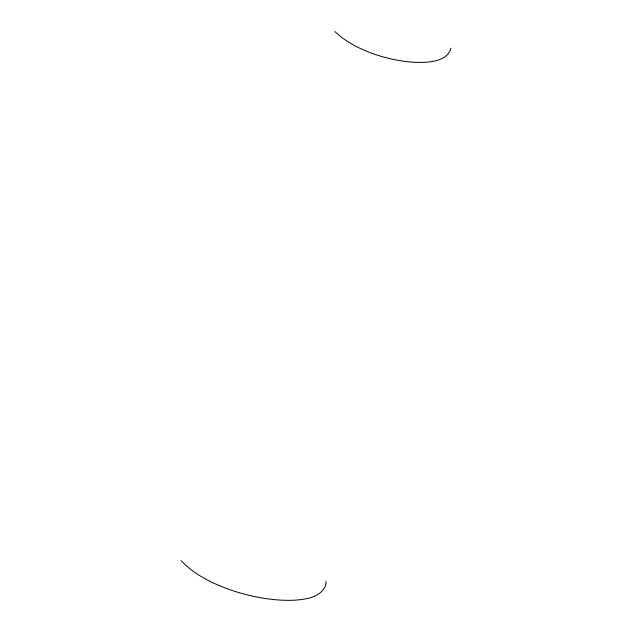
<?xml version="1.0" encoding="UTF-8"?>
<svg xmlns="http://www.w3.org/2000/svg" width="632" height="632" viewBox="0 0 632 632"><rect width="100%" height="100%" fill="white"/><g stroke="black" fill="none" stroke-linecap="round" stroke-linejoin="round"><path stroke-width="0.95" d="M326.128 581.314C325.978 590.936 316.679 596.292 308.353 598.291C294.63 601.372 280.426 600.534 266.593 598.702A84.878 35.337 14.7 0 1 230.064 589.767C212.155 583.289 194.308 574.741 181.131 560.624M450.869 48.158C448.649 58.184 437.147 61.043 428.322 62.07C413.423 63.374 398.46 60.996 384.082 57.18A67.537 28.124 14.7 0 1 356.732 46.729L348.588 42.17L341.24 37.114L334.873 31.6"/></g></svg>
